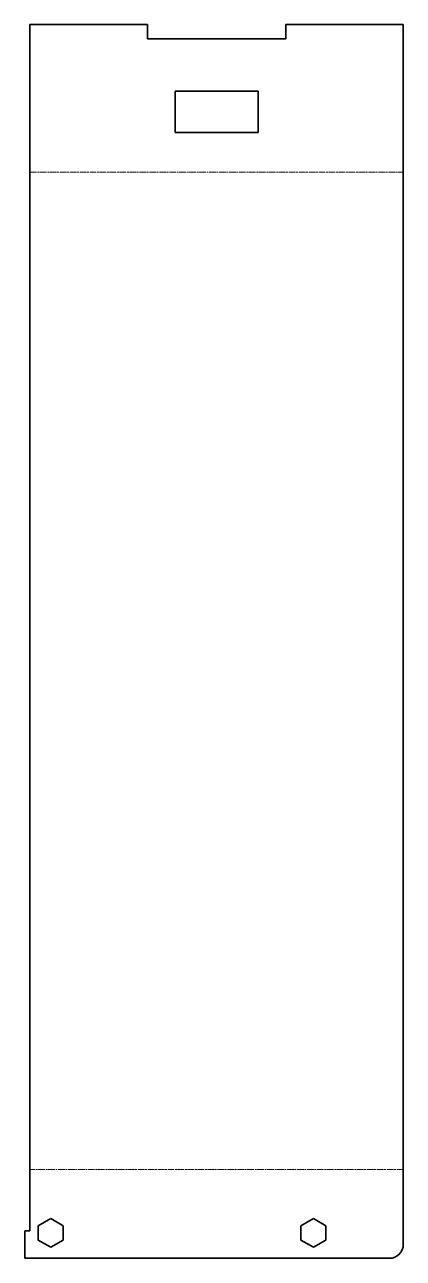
# Model space of a CAD drawing. Header units: inches. Extents: x 0 to 137, y 0 to 446.
import ezdxf

# ---------------------------------------------------------------- set-up
doc = ezdxf.new("R2010")
doc.units = ezdxf.units.IN
doc.header["$MEASUREMENT"] = 0
doc.linetypes.add('Chain', pattern=[13.68, 9.12, -1.14, 2.28, -1.14])
doc.layers.add('SIMUMAK Bend Centerline (ISO)', color=7, linetype='Chain', lineweight=9)
doc.layers.add('SIMUMAK Visible (ISO)', color=7, linetype='Continuous', lineweight=35)

# ---------------------------------------------------------------- blocks, each defined once
blk = doc.blocks.new('AMB-04-SPPALT01_Sheet_4_AMB-04-SPPALT01 (desplegada)')
at = {"layer": 'SIMUMAK Bend Centerline (ISO)', "ltscale": 0.263158}
for p, q in [((-66.55, 169.86), (68.45, 169.86)), ((68.45, -191.08), (-66.55, -191.08))]:
    blk.add_line(p, q, dxfattribs=at)
at = {"layer": 'SIMUMAK Visible (ISO)'}
for p, q in [((-24.1, 223.22), (-66.55, 223.22)), ((-24.1, 218.12), (-24.1, 223.22)), ((68.45, 223.22), (26, 223.22)), ((26, 223.22), (26, 218.12)), ((-66.55, -213.22), (-66.55, 223.22)), ((68.45, 223.22), (68.45, -218.22)), ((26, 218.12), (-24.1, 218.12)), ((-14.05, 199.14), (15.95, 199.14)), ((-14.05, 184.14), (-14.05, 199.14)), ((15.95, 199.14), (15.95, 184.14)), ((15.95, 184.14), (-14.05, 184.14)), ((-63.55, -211.41), (-59.05, -208.81)), ((-59.05, -208.81), (-54.55, -211.41)), ((31.45, -211.41), (35.95, -208.81)), ((35.95, -208.81), (40.45, -211.41)), ((-68.45, -213.22), (-66.55, -213.22)), ((-68.45, -223.22), (-68.45, -213.22)), ((-63.55, -216.61), (-63.55, -211.41)), ((-54.55, -211.41), (-54.55, -216.61)), ((31.45, -216.61), (31.45, -211.41)), ((40.45, -211.41), (40.45, -216.61)), ((-59.05, -219.2), (-63.55, -216.61)), ((-54.55, -216.61), (-59.05, -219.2)), ((35.95, -219.2), (31.45, -216.61)), ((40.45, -216.61), (35.95, -219.2)), ((63.45, -223.22), (-68.45, -223.22))]:
    blk.add_line(p, q, dxfattribs=at)
at = {"layer": 'SIMUMAK Visible (ISO)', "extrusion": (0, 0, -1)}
blk.add_arc((-63.45, -218.22), 5, 180, 270, dxfattribs=at)

msp = doc.modelspace()

# ---------------------------------------------------------------- block references
msp.add_blockref('AMB-04-SPPALT01_Sheet_4_AMB-04-SPPALT01 (desplegada)', (68.45, 223.22))

doc.saveas('drawing.dxf')
